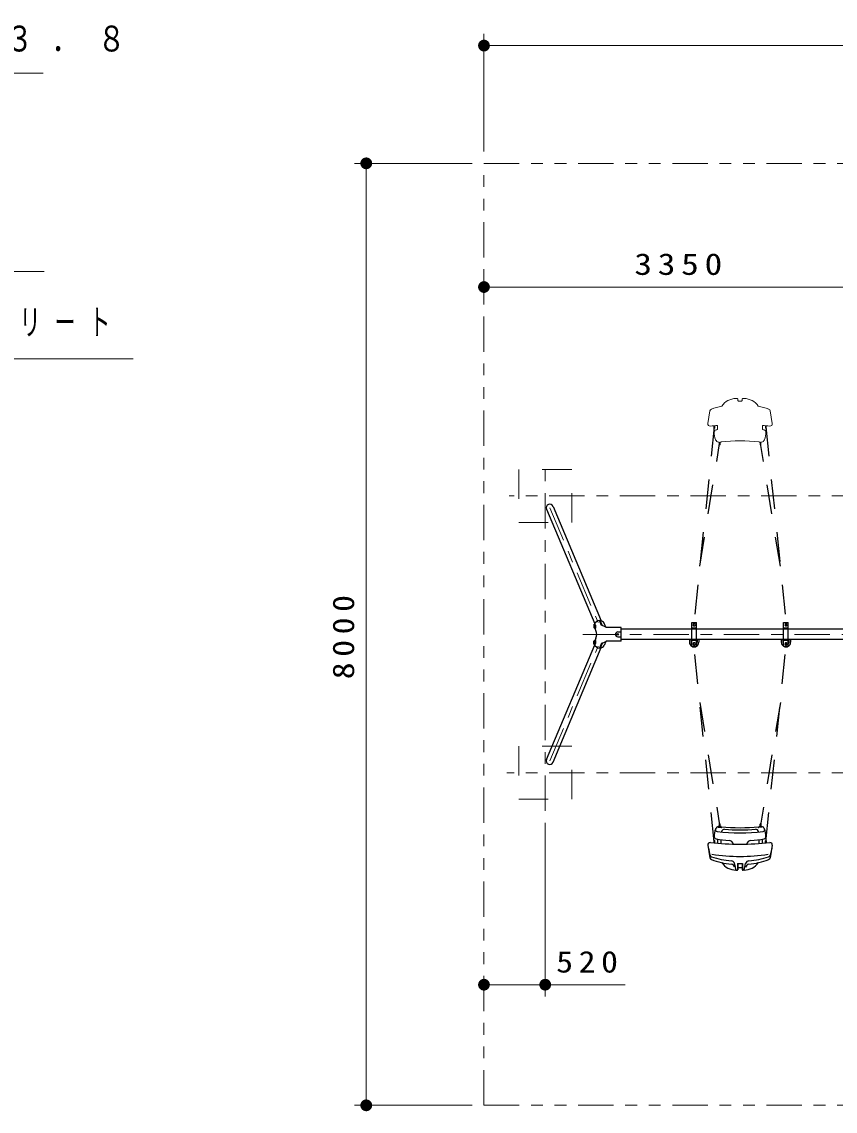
# Model space of a CAD drawing. Units: millimetres on the paper, with parts at other scales. Extents: x -385 to 0, y -19 to 267.
# Drawn here: x -141.8 to -72.7, y 117 to 209.5 of the extents above; entities that cross this region are included whole.
import ezdxf

# ---------------------------------------------------------------- set-up
doc = ezdxf.new("R2010")
doc.units = ezdxf.units.MM
for name, pattern in [('USER1', [4.5, 2.5, -2]), ('USER2', [6, 3, -1, 1, -1]), ('USER3', [8, 3, -1, 1, -1, 1, -1])]:
    doc.linetypes.add(name, pattern=pattern)
doc.layers.add('LY_1', color=7, linetype='Continuous', lineweight=25)
doc.styles.add('ＭＳ ゴシック', font='')
doc.styles.get('ＭＳ ゴシック').set_extended_font_data('MS Gothic')

# ---------------------------------------------------------------- blocks, each defined once
blk = doc.blocks.new('filled_dot')
at = {"color": 0, "linetype": 'Continuous', "lineweight": -2, "const_width": 1.25}
blk.add_lwpolyline([(-0.625, 0, 1), (0.625, 0, 1)], format="xyb", close=True, dxfattribs=at)

msp = doc.modelspace()

# ---------------------------------------------------------------- linework, layer by layer
at = {"layer": 'LY_1', "lineweight": 13}
for p, q in [((-102.518, 198.516), (-102.518, 208.516)), ((-102.518, 207.516), (-31.018, 207.516)), ((-103.518, 197.516), (-113.518, 197.516)), ((-112.518, 117.516), (-112.518, 197.516)), ((-102.518, 187.013), (-69.018, 187.013)), ((-97.318, 141.516), (-97.318, 126.761)), ((-90.513, 127.761), (-102.518, 127.761)), ((-103.518, 117.516), (-113.518, 117.516))]:
    msp.add_line(p, q, dxfattribs=at)
at = {"layer": 'LY_1', "linetype": 'USER3', "lineweight": 13}
for p, q in [((-102.518, 197.516), (-31.018, 197.516)), ((-102.518, 117.516), (-102.518, 197.516)), ((-102.518, 117.516), (-31.018, 117.516))]:
    msp.add_line(p, q, dxfattribs=at)
at = {"layer": 'LY_1', "color": 4, "lineweight": 13}
for p, q in [((-81.114, 177.541), (-81.003, 177.541)), ((-80.973, 177.514), (-80.945, 177.514)), ((-80.945, 177.373), (-80.945, 177.514)), ((-80.895, 177.323), (-80.641, 177.323)), ((-80.591, 177.373), (-80.591, 177.514)), ((-80.591, 177.514), (-80.564, 177.514)), ((-80.422, 177.541), (-80.534, 177.541)), ((-83.506, 175.433), (-83.334, 176.488)), ((-78.031, 175.433), (-78.203, 176.488)), ((-82.993, 175.052), (-82.993, 175.231)), ((-82.923, 175.237), (-82.923, 175.052)), ((-78.613, 175.237), (-78.613, 175.052)), ((-78.543, 175.052), (-78.543, 175.231)), ((-82.538, 173.636), (-82.538, 173.842)), ((-82.468, 173.842), (-82.468, 173.636)), ((-82.383, 173.864), (-82.383, 173.852)), ((-79.153, 173.864), (-79.153, 173.852)), ((-79.068, 173.842), (-79.068, 173.636)), ((-78.998, 173.636), (-78.998, 173.842))]:
    msp.add_line(p, q, dxfattribs=at)
at = {"layer": 'LY_1', "linetype": 'USER1'}
for p, q in [((-82.958, 175.137), (-84.639, 158.974)), ((-78.578, 175.137), (-76.898, 158.974)), ((-84.189, 163.301), (-82.503, 173.721)), ((-77.347, 163.301), (-79.033, 173.721)), ((-82.958, 139.895), (-84.639, 156.058)), ((-78.578, 139.895), (-76.898, 156.058)), ((-84.189, 151.731), (-82.503, 141.311)), ((-77.347, 151.731), (-79.033, 141.311))]:
    msp.add_line(p, q, dxfattribs=at)
at = {"layer": 'LY_1', "color": 1, "linetype": 'USER2', "lineweight": 13}
for p, q in [((-97.318, 142.516), (-97.318, 172.516)), ((-33.968, 169.266), (-100.381, 169.266)), ((-96.929, 168.266), (-92.83, 158.532)), ((-96.929, 146.766), (-92.83, 156.501)), ((-33.968, 145.766), (-100.568, 145.766))]:
    msp.add_line(p, q, dxfattribs=at)
at = {"layer": 'LY_1'}
for p, q in [((-97.208, 168.149), (-93.109, 158.414)), ((-96.65, 168.384), (-92.551, 158.649)), ((-93.179, 158.358), (-93.131, 158.369)), ((-93.179, 158.358), (-93.179, 158.1)), ((-93.179, 158.358), (-93.112, 158.315)), ((-93.131, 158.369), (-93.059, 158.323)), ((-92.532, 158.268), (-92.718, 158.678)), ((-92.663, 158.557), (-92.663, 158.678)), ((-92.46, 158.248), (-92.654, 158.677)), ((-92.163, 158.111), (-92.321, 158.461)), ((-93.179, 158.1), (-93.112, 158.001)), ((-93.112, 158.001), (-93.066, 158.001)), ((-93.008, 157.845), (-93.078, 158.001)), ((-90.858, 158.095), (-92.138, 158.095)), ((-91.155, 157.716), (-90.858, 157.716)), ((-91.155, 157.316), (-90.858, 157.316)), ((-90.858, 156.938), (-90.858, 158.095)), ((-70.668, 157.962), (-90.858, 157.962)), ((-97.208, 146.884), (-93.109, 156.618)), ((-96.65, 146.649), (-92.551, 156.384)), ((-93.179, 156.932), (-93.112, 157.032)), ((-93.179, 156.675), (-93.179, 156.932)), ((-93.179, 156.675), (-93.112, 156.718)), ((-93.179, 156.675), (-93.131, 156.663)), ((-93.131, 156.663), (-93.059, 156.709)), ((-93.112, 157.032), (-93.066, 157.032)), ((-93.008, 157.187), (-93.078, 157.032)), ((-92.532, 156.765), (-92.718, 156.354)), ((-92.663, 156.475), (-92.663, 156.354)), ((-92.46, 156.784), (-92.654, 156.355)), ((-92.163, 156.921), (-92.321, 156.572)), ((-90.858, 156.938), (-92.138, 156.938)), ((-70.668, 157.071), (-90.858, 157.071))]:
    msp.add_line(p, q, dxfattribs=at)
at = {"layer": 'LY_1', "color": 2}
for p, q in [((-84.868, 156.516), (-84.868, 158.516)), ((-84.868, 158.516), (-84.468, 158.516)), ((-84.468, 156.516), (-84.468, 158.516)), ((-77.068, 156.516), (-77.068, 158.516)), ((-77.068, 158.516), (-76.668, 158.516)), ((-76.668, 156.516), (-76.668, 158.516)), ((-84.468, 158.041), (-84.868, 158.041)), ((-76.668, 158.041), (-77.068, 158.041)), ((-85.063, 157.071), (-85.063, 157.011)), ((-85.063, 157.011), (-85.063, 156.841)), ((-84.963, 157.051), (-85.023, 157.051)), ((-84.923, 157.071), (-84.923, 157.051)), ((-84.923, 157.011), (-84.923, 157.051)), ((-84.923, 157.011), (-84.923, 156.841)), ((-84.468, 156.991), (-84.868, 156.991)), ((-84.468, 156.991), (-84.868, 156.991)), ((-84.868, 156.516), (-84.468, 156.516)), ((-84.868, 156.516), (-84.468, 156.516)), ((-84.413, 157.071), (-84.413, 156.841)), ((-84.273, 157.071), (-84.273, 156.841)), ((-77.263, 157.071), (-77.263, 157.011)), ((-77.263, 157.011), (-77.263, 156.841)), ((-77.163, 157.051), (-77.223, 157.051)), ((-77.123, 157.071), (-77.123, 157.051)), ((-77.123, 157.011), (-77.123, 157.051)), ((-77.123, 157.011), (-77.123, 156.841)), ((-76.668, 156.991), (-77.068, 156.991)), ((-76.668, 156.991), (-77.068, 156.991)), ((-77.068, 156.516), (-76.668, 156.516)), ((-77.068, 156.516), (-76.668, 156.516)), ((-76.613, 157.071), (-76.613, 156.841)), ((-76.473, 157.071), (-76.473, 156.841))]:
    msp.add_line(p, q, dxfattribs=at)
at = {"layer": 'LY_1', "linetype": 'USER2', "lineweight": 13}
msp.add_line((-94.133, 157.516), (-40.214, 157.516), dxfattribs=at)
at = {"layer": 'LY_1', "color": 4}
for p, q in [((-82.623, 141.15), (-82.623, 141.18)), ((-82.538, 141.396), (-82.538, 141.18)), ((-82.468, 141.18), (-82.468, 141.396)), ((-82.383, 141.15), (-82.383, 141.18)), ((-79.153, 141.15), (-79.153, 141.18)), ((-79.068, 141.18), (-79.068, 141.396)), ((-78.998, 141.396), (-78.998, 141.18)), ((-78.913, 141.15), (-78.913, 141.18)), ((-82.993, 139.98), (-82.993, 139.802)), ((-82.923, 139.795), (-82.923, 139.98)), ((-78.613, 139.795), (-78.613, 139.98)), ((-78.543, 139.98), (-78.543, 139.802)), ((-83.506, 139.599), (-83.334, 138.545)), ((-83.455, 139.356), (-83.332, 138.766)), ((-78.081, 139.356), (-78.204, 138.766)), ((-78.031, 139.599), (-78.203, 138.545)), ((-81.163, 137.736), (-81.242, 138.053)), ((-80.973, 138.064), (-80.973, 137.518)), ((-80.973, 138.064), (-80.564, 138.064)), ((-80.945, 138.064), (-80.945, 137.518)), ((-80.591, 138.064), (-80.591, 137.518)), ((-80.564, 138.064), (-80.564, 137.518)), ((-80.373, 137.736), (-80.295, 138.053)), ((-81.122, 137.531), (-81.163, 137.736)), ((-81.114, 137.491), (-81.003, 137.491)), ((-80.973, 137.518), (-80.945, 137.518)), ((-80.895, 137.709), (-80.641, 137.709)), ((-80.591, 137.518), (-80.564, 137.518)), ((-80.422, 137.491), (-80.534, 137.491)), ((-80.414, 137.531), (-80.373, 137.736))]:
    msp.add_line(p, q, dxfattribs=at)
at = {"layer": 'LY_1', "lineweight": 13}
for points in [[(-181.112, 197.098), (-173.047, 205.163), (-139.972, 205.163)], [(-164.995, 181.259), (-157.924, 188.33), (-139.878, 188.33)], [(-163.399, 173.84), (-156.328, 180.911), (-132.302, 180.911)]]:
    msp.add_lwpolyline(points, dxfattribs=at)
at = {"layer": 'LY_1', "color": 4, "lineweight": 13}
for points in [[(-82.578, 173.844), (-82.559, 173.843), (-82.538, 173.842)], [(-82.468, 173.842), (-82.451, 173.843), (-82.434, 173.844), (-82.419, 173.845), (-82.407, 173.846), (-82.397, 173.847), (-82.389, 173.849), (-82.385, 173.85), (-82.383, 173.852)], [(-79.153, 173.852), (-79.152, 173.85), (-79.147, 173.849), (-79.14, 173.847), (-79.13, 173.846), (-79.117, 173.845), (-79.103, 173.844), (-79.086, 173.843), (-79.068, 173.842)], [(-78.998, 173.842), (-78.977, 173.843), (-78.958, 173.844)]]:
    msp.add_lwpolyline(points, dxfattribs=at)
at = {"layer": 'LY_1', "color": 4, "linetype": 'USER1', "lineweight": 13}
for points in [[(-95.068, 171.516), (-99.568, 171.516), (-99.568, 167.016), (-95.068, 167.016)], [(-95.068, 148.016), (-99.568, 148.016), (-99.568, 143.516), (-95.068, 143.516)]]:
    msp.add_lwpolyline(points, close=True, dxfattribs=at)
at = {"layer": 'LY_1', "color": 2}
for points in [[(-84.616, 158.226), (-84.564, 158.316), (-84.616, 158.406), (-84.72, 158.406), (-84.772, 158.316), (-84.72, 158.226)], [(-76.816, 158.226), (-76.764, 158.316), (-76.816, 158.406), (-76.92, 158.406), (-76.972, 158.316), (-76.92, 158.226)], [(-84.616, 156.626), (-84.564, 156.716), (-84.616, 156.806), (-84.72, 156.806), (-84.772, 156.716), (-84.72, 156.626)], [(-76.816, 156.626), (-76.764, 156.716), (-76.816, 156.806), (-76.92, 156.806), (-76.972, 156.716), (-76.92, 156.626)]]:
    msp.add_lwpolyline(points, close=True, dxfattribs=at)
at = {"layer": 'LY_1', "color": 4}
for points in [[(-82.623, 141.157), (-82.626, 141.157), (-82.628, 141.156)], [(-82.538, 141.19), (-82.555, 141.19), (-82.57, 141.189), (-82.584, 141.188), (-82.596, 141.187), (-82.607, 141.186), (-82.614, 141.184), (-82.62, 141.183), (-82.623, 141.181), (-82.623, 141.18), (-82.621, 141.178), (-82.616, 141.177), (-82.609, 141.176), (-82.599, 141.174), (-82.587, 141.173), (-82.574, 141.172), (-82.558, 141.171), (-82.542, 141.171), (-82.525, 141.17), (-82.507, 141.17), (-82.49, 141.17), (-82.472, 141.171), (-82.455, 141.171), (-82.44, 141.172), (-82.425, 141.173), (-82.413, 141.174), (-82.402, 141.175), (-82.394, 141.176), (-82.388, 141.178), (-82.384, 141.179), (-82.383, 141.181), (-82.385, 141.182), (-82.389, 141.184), (-82.396, 141.185), (-82.405, 141.186), (-82.417, 141.187), (-82.43, 141.188), (-82.445, 141.189), (-82.461, 141.19), (-82.464, 141.19), (-82.468, 141.19)], [(-82.623, 141.15), (-82.622, 141.149), (-82.618, 141.148), (-82.612, 141.146), (-82.604, 141.145), (-82.594, 141.144), (-82.582, 141.143), (-82.568, 141.142), (-82.553, 141.141), (-82.537, 141.141), (-82.52, 141.14), (-82.503, 141.14), (-82.486, 141.14), (-82.469, 141.141), (-82.453, 141.141), (-82.438, 141.142), (-82.425, 141.143), (-82.413, 141.144), (-82.402, 141.145), (-82.394, 141.146), (-82.388, 141.148), (-82.385, 141.149), (-82.383, 141.15)], [(-82.379, 141.156), (-82.381, 141.157), (-82.383, 141.157)], [(-79.158, 141.156), (-79.156, 141.157), (-79.153, 141.157)], [(-78.998, 141.19), (-78.987, 141.19), (-78.976, 141.189), (-78.965, 141.189), (-78.956, 141.188), (-78.947, 141.187), (-78.939, 141.187), (-78.932, 141.186), (-78.926, 141.185), (-78.921, 141.184), (-78.917, 141.183), (-78.915, 141.182), (-78.913, 141.181), (-78.913, 141.18), (-78.915, 141.179), (-78.917, 141.178), (-78.921, 141.177), (-78.925, 141.176), (-78.931, 141.175), (-78.938, 141.174), (-78.946, 141.173), (-78.955, 141.173), (-78.965, 141.172), (-78.975, 141.172), (-78.986, 141.171), (-78.997, 141.171), (-79.009, 141.171), (-79.021, 141.17), (-79.033, 141.17), (-79.045, 141.17), (-79.058, 141.171), (-79.069, 141.171), (-79.081, 141.171), (-79.092, 141.172), (-79.102, 141.172), (-79.112, 141.173), (-79.12, 141.173), (-79.128, 141.174), (-79.135, 141.175), (-79.141, 141.176), (-79.146, 141.177), (-79.15, 141.178), (-79.152, 141.179), (-79.153, 141.18), (-79.153, 141.181), (-79.152, 141.182), (-79.149, 141.183), (-79.146, 141.184), (-79.141, 141.185), (-79.135, 141.186), (-79.128, 141.187), (-79.12, 141.187), (-79.111, 141.188), (-79.101, 141.189), (-79.091, 141.189), (-79.08, 141.19), (-79.068, 141.19)], [(-78.913, 141.15), (-78.915, 141.149), (-78.918, 141.148), (-78.924, 141.146), (-78.932, 141.145), (-78.943, 141.144), (-78.955, 141.143), (-78.968, 141.142), (-78.983, 141.141), (-78.999, 141.141), (-79.016, 141.14), (-79.033, 141.14), (-79.05, 141.14), (-79.067, 141.141), (-79.083, 141.141), (-79.098, 141.142), (-79.112, 141.143), (-79.124, 141.144), (-79.134, 141.145), (-79.142, 141.146), (-79.148, 141.148), (-79.152, 141.149), (-79.153, 141.15)], [(-78.913, 141.157), (-78.911, 141.157), (-78.909, 141.156)]]:
    msp.add_lwpolyline(points, dxfattribs=at)
at = {"layer": 'LY_1'}
msp.add_circle((-91.158, 157.516), 0.07, dxfattribs=at)
at = {"layer": 'LY_1', "color": 4, "lineweight": 13}
for centre, radius, start, end in [((-80.768, 170.021), 7.057, 102.68868, 110.2053), ((-81.114, 176.084), 1.458, 90, 145.70423), ((-81.003, 177.511), 0.03, 0, 90), ((-80.895, 177.373), 0.05, 180, 270), ((-80.641, 177.373), 0.05, 270, 0), ((-80.534, 177.511), 0.03, 90, 180), ((-80.422, 176.084), 1.458, 34.29577, 90), ((-80.768, 170.021), 7.057, 69.7947, 77.31132), ((-83.136, 176.455), 0.2, 107.00944, 170.74129), ((-78.4, 176.455), 0.2, 9.25871, 72.99056), ((-83.308, 175.401), 0.2, 170.74129, 275.85981), ((-80.768, 150.652), 24.679, 94.43578, 95.85981), ((-82.958, 175.052), 0.035, 180, 0), ((-82.768, 174.684), 0.2, 100.32877, 180), ((-80.768, 163.71), 11.355, 99.73507, 100.32877), ((-77.079, 174.901), 5.609, 176.36288, 180), ((-84.458, 174.901), 5.609, 0, 3.63712), ((-80.768, 150.652), 24.679, 84.14019, 85.56422), ((-80.768, 163.71), 11.355, 79.67123, 80.26493), ((-78.768, 174.684), 0.2, 0, 79.67123), ((-78.578, 175.052), 0.035, 180, 0), ((-78.228, 175.401), 0.2, 264.14019, 9.25871), ((-81.228, 174.684), 1.74, 180, 201.07159), ((-82.117, 174.446), 0.832, 209.39973, 220.93759), ((-79.419, 174.446), 0.832, 319.06241, 330.60027), ((-80.308, 174.684), 1.74, 338.92841, 0), ((-82.614, 174.015), 0.174, 220.93759, 276.2015), ((-80.768, 157.027), 16.914, 96.14334, 96.2015), ((-82.503, 173.636), 0.035, 180, 0), ((-80.768, 157.027), 16.914, 84.52099, 95.47901), ((-79.033, 173.636), 0.035, 180, 0), ((-80.768, 157.027), 16.914, 83.7985, 83.85666), ((-78.922, 174.015), 0.174, 263.7985, 319.06241)]:
    msp.add_arc(centre, radius, start, end, dxfattribs=at)
at = {"layer": 'LY_1'}
for centre, radius, start, end in [((-96.929, 168.266), 0.302, 22.83318, 202.83318), ((-93.037, 158.18), 0.111, 161.27481, 176.39137), ((-93.129, 158.211), 0.0144, 137.87618, 161.17242), ((-93.138, 158.219), 0.0026, 39.07567, 140.50337), ((-93.146, 158.211), 0.0144, 18.82758, 42.12382), ((-93.238, 158.18), 0.111, 3.60863, 18.72519), ((-92.694, 158.215), 0.464, 92.97018, 160.57756), ((-93.33, 158.158), 0.269, 324.29897, 35.70103), ((-93.278, 158.167), 0.269, 321.93275, 35.70103), ((-92.68, 158.273), 0.405, 27.57751, 86.33225), ((-92.808, 157.1), 1.2, 56.01664, 76.69799), ((-92.792, 158.153), 0.358, 174.43377, 180.09964), ((-92.792, 158.151), 0.358, 179.90036, 185.56623), ((-93.037, 158.124), 0.111, 183.60863, 198.72519), ((-93.129, 158.093), 0.0144, 198.82758, 222.12382), ((-93.138, 158.085), 0.0026, 219.49663, 320.92433), ((-93.146, 158.093), 0.0144, 317.87618, 341.17242), ((-93.238, 158.124), 0.111, 341.27481, 356.39137), ((-93.483, 158.153), 0.358, 359.90036, 5.56623), ((-93.483, 158.151), 0.358, 354.43377, 0.09964), ((-93.737, 157.516), 0.8, 335.69522, 24.30478), ((-91.155, 157.516), 0.2, 90, 270), ((-92.792, 156.881), 0.358, 174.43377, 180.09964), ((-92.792, 156.88), 0.358, 179.90036, 185.56623), ((-93.037, 156.909), 0.111, 161.27481, 176.39137), ((-93.037, 156.852), 0.111, 183.60863, 198.72519), ((-93.129, 156.94), 0.0144, 137.87618, 161.17242), ((-93.129, 156.821), 0.0144, 198.82758, 222.12382), ((-93.138, 156.948), 0.0026, 39.07567, 140.50337), ((-93.138, 156.813), 0.0026, 219.49663, 320.92433), ((-93.146, 156.94), 0.0144, 18.82758, 42.12382), ((-93.146, 156.821), 0.0144, 317.87618, 341.17242), ((-93.238, 156.909), 0.111, 3.60863, 18.72519), ((-93.238, 156.852), 0.111, 341.27481, 356.39137), ((-92.694, 156.817), 0.464, 199.42244, 267.02982), ((-93.483, 156.881), 0.358, 359.90036, 5.56623), ((-93.483, 156.88), 0.358, 354.43377, 0.09964), ((-93.33, 156.875), 0.269, 324.29897, 35.70103), ((-93.278, 156.866), 0.269, 324.29897, 38.06725), ((-92.68, 156.759), 0.405, 273.66775, 332.42249), ((-92.808, 157.933), 1.2, 283.30201, 303.98336), ((-96.929, 146.766), 0.302, 157.16682, 337.16682)]:
    msp.add_arc(centre, radius, start, end, dxfattribs=at)
at = {"layer": 'LY_1', "color": 2}
for centre, radius, start, end in [((-85.023, 157.011), 0.04, 90, 180), ((-84.668, 156.841), 0.395, 179.99998, 0), ((-84.963, 157.011), 0.04, 0, 90), ((-84.668, 156.841), 0.255, 180, 218.34154), ((-84.668, 156.841), 0.255, 321.65846, 0), ((-77.223, 157.011), 0.04, 90, 180), ((-76.868, 156.841), 0.395, 179.99998, 0), ((-77.163, 157.011), 0.04, 0, 90), ((-76.868, 156.841), 0.255, 180, 218.34154), ((-76.868, 156.841), 0.255, 321.65846, 0)]:
    msp.add_arc(centre, radius, start, end, dxfattribs=at)
at = {"layer": 'LY_1', "color": 4}
for centre, radius, start, end in [((-81.228, 140.348), 1.74, 158.92841, 180), ((-82.706, 140.917), 0.157, 150.60027, 263.76175), ((-82.117, 140.586), 0.832, 139.06241, 150.60027), ((-82.614, 141.017), 0.174, 83.7985, 139.06241), ((-80.768, 158.641), 17.986, 263.76175, 276.23825), ((-82.624, 141.121), 0.0359, 96.08785, 155.26501), ((-80.768, 158.006), 16.914, 263.7985, 263.85666), ((-82.503, 141.396), 0.035, 0, 180), ((-82.503, 141.226), 0.035, 180, 0), ((-80.768, 158.006), 16.914, 264.52099, 275.47901), ((-82.383, 141.121), 0.0359, 24.73499, 83.91215), ((-81.647, 140.321), 0.832, 135.67606, 150.79723), ((-82.318, 141.15), 0.0351, 204.73499, 275.80607), ((-82.099, 140.763), 0.2, 85.5868, 135.67606), ((-80.768, 158.006), 17.094, 265.5868, 274.4132), ((-79.438, 140.763), 0.2, 44.32394, 94.4132), ((-79.89, 140.321), 0.832, 29.20277, 44.32394), ((-79.218, 141.15), 0.0351, 264.19393, 335.26501), ((-79.154, 141.121), 0.0359, 96.08785, 155.26501), ((-79.033, 141.396), 0.035, 0, 180), ((-79.033, 141.226), 0.035, 180, 0), ((-80.768, 158.006), 16.914, 276.14334, 276.2015), ((-78.922, 141.017), 0.174, 40.93759, 96.2015), ((-78.913, 141.121), 0.0359, 24.73499, 83.91215), ((-78.831, 140.917), 0.157, 276.23825, 29.39973), ((-79.419, 140.586), 0.832, 29.39973, 40.93759), ((-80.308, 140.348), 1.74, 0, 21.07159), ((-83.308, 139.631), 0.2, 84.14019, 189.25871), ((-80.768, 164.38), 24.679, 264.14019, 275.85981), ((-82.958, 139.98), 0.035, 0, 180), ((-82.768, 140.348), 0.2, 180, 259.67122), ((-80.768, 151.322), 11.355, 259.67122, 265.314), ((-77.079, 140.131), 5.609, 180, 183.63712), ((-77.079, 140.131), 5.328, 180.48094, 184.04921), ((-81.732, 139.569), 0.438, 18.42706, 85.314), ((-79.805, 139.569), 0.438, 94.686, 161.57294), ((-80.768, 151.322), 11.355, 274.686, 280.32878), ((-84.458, 140.131), 5.328, 355.95079, 359.51906), ((-84.458, 140.131), 5.609, 356.36288, 0), ((-78.768, 140.348), 0.2, 280.32878, 0), ((-78.578, 139.98), 0.035, 0, 180), ((-78.228, 139.631), 0.2, 350.74129, 95.85981), ((-80.768, 153.206), 14.555, 260.55721, 279.44279), ((-83.136, 138.577), 0.2, 189.25871, 252.99056), ((-83.136, 138.807), 0.2, 191.77574, 252.99056), ((-80.768, 145.012), 7.057, 249.7947, 263.99311), ((-80.768, 146.548), 8.296, 252.99056, 264.83894), ((-81.114, 138.949), 1.458, 214.29577, 270), ((-81.542, 137.978), 0.309, 13.98209, 84.83894), ((-81.538, 137.696), 0.3, 9.28201, 83.99311), ((-80.422, 138.949), 1.458, 270, 325.70423), ((-79.994, 137.978), 0.309, 95.16106, 166.01791), ((-79.998, 137.696), 0.3, 96.00689, 170.71799), ((-80.768, 145.012), 7.057, 276.00689, 290.2053), ((-80.768, 146.548), 8.296, 275.16106, 287.00944), ((-78.4, 138.807), 0.2, 287.00944, 348.22426), ((-78.4, 138.577), 0.2, 287.00944, 350.74129), ((-81.073, 137.541), 0.05, 191.30993, 270), ((-81.003, 137.521), 0.03, 270, 0), ((-80.895, 137.659), 0.05, 90, 180), ((-80.641, 137.659), 0.05, 0, 90), ((-80.534, 137.521), 0.03, 180, 270), ((-80.463, 137.541), 0.05, 270, 348.69007)]:
    msp.add_arc(centre, radius, start, end, dxfattribs=at)
at = {"layer": 'LY_1', "color": 4, "linetype": 'USER1', "lineweight": 13}
for centre, start, end in [((-82.503, 141.396), 180, 0), ((-82.503, 141.226), 0, 180), ((-79.033, 141.396), 180, 0), ((-79.033, 141.226), 0, 180), ((-82.958, 139.98), 180, 0), ((-82.958, 139.81), 0, 180), ((-78.578, 139.98), 180, 0), ((-78.578, 139.81), 0, 180)]:
    msp.add_arc(centre, 0.035, start, end, dxfattribs=at)

# ---------------------------------------------------------------- block references
at = {"layer": 'LY_1', "lineweight": 13, "xscale": 0.4, "yscale": 0.4}
for p in [(-102.518, 207.516), (-102.518, 187.013), (-102.518, 127.761)]:
    msp.add_blockref('filled_dot', p, dxfattribs=at)
for p, rotation in [((-112.518, 197.516), 270), ((-97.318, 127.761), 180), ((-112.518, 117.516), 90)]:
    msp.add_blockref('filled_dot', p, dxfattribs=dict(at, rotation=rotation))

# ---------------------------------------------------------------- texts
at = {"layer": 'LY_1', "style": 'ＭＳ ゴシック'}
for s, insert, char_height, attachment_point in [('\\T1.63;\\W0.8;柱：φ６０．５×３．８', (-173.509, 207.813), 2.199, 4), ('\\T1.33;\\W1.2;3350', (-85.768, 188.013), 1.833, 8), ('\\T1.64;\\W0.6;均しコンクリート', (-156.718, 183.911), 2.199, 4), ('\\T1.33;\\W1.15;520', (-93.524, 128.761), 1.833, 8)]:
    msp.add_mtext(s, dxfattribs=dict(at, insert=insert, char_height=char_height, attachment_point=attachment_point))
at = {"layer": 'LY_1', "insert": (-113.518, 157.516), "char_height": 1.833, "attachment_point": 8, "rotation": 90, "style": 'ＭＳ ゴシック'}
msp.add_mtext('\\T1.33;\\W1.15;8000', dxfattribs=at)

doc.saveas('drawing.dxf')
